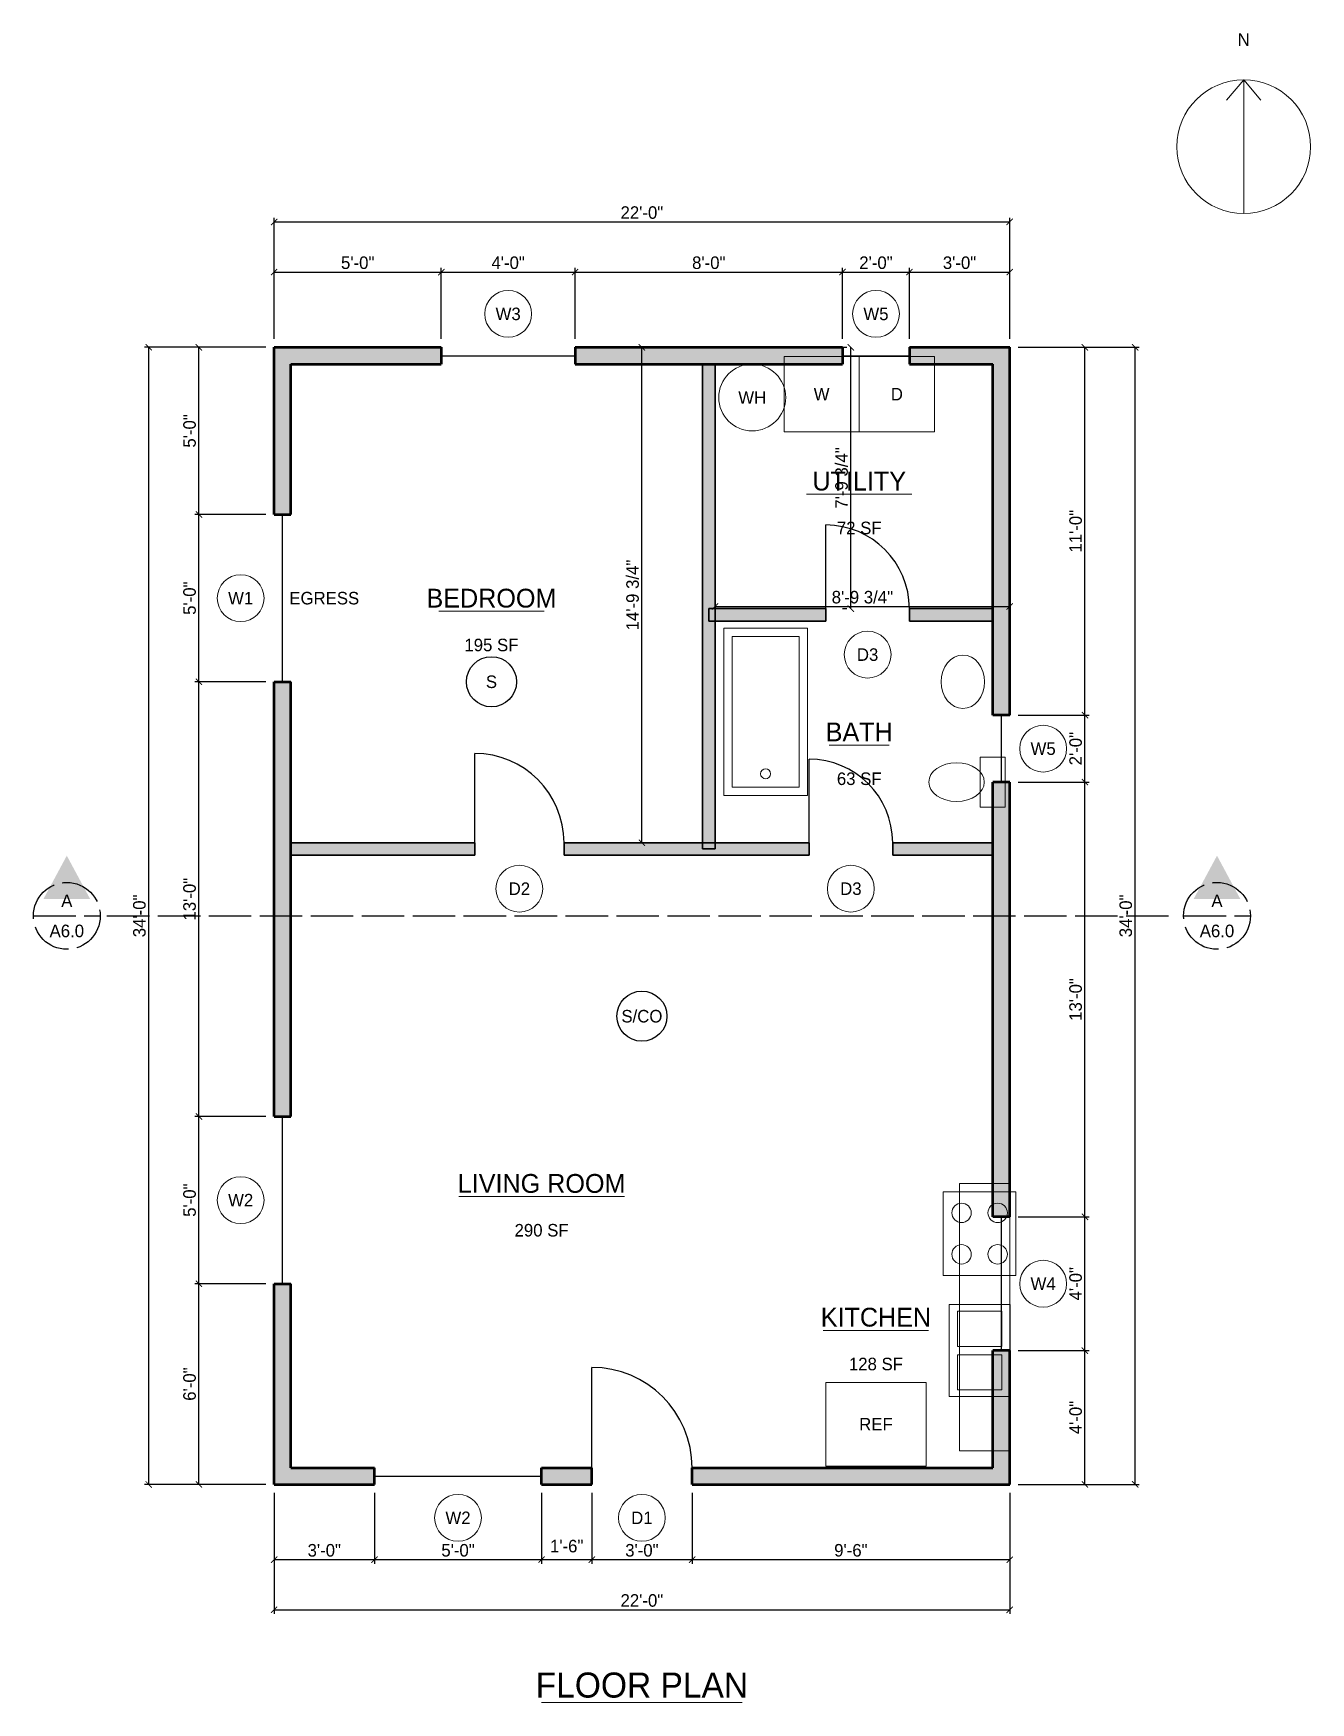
# Model space of a CAD drawing. Header units: metres. Extents: x -7.2 to 31, y -6.5 to 43.4.
import ezdxf
from ezdxf.enums import TextEntityAlignment as Align

# ---------------------------------------------------------------- set-up
doc = ezdxf.new("R2010")
doc.units = ezdxf.units.M
doc.linetypes.add('DASHED', pattern=[1.524, 1.27, -0.254])
for name, color, linetype, lineweight in [('A-ANNO-DIMS', 3, 'Continuous', 13), ('A-ANNO-SECT', 6, 'DASHED', 25), ('A-ANNO-TEXT', 7, 'Continuous', 18), ('A-DOOR', 4, 'Continuous', 25), ('A-FIRE', 1, 'Continuous', 25), ('A-FIXT', 8, 'Continuous', 18), ('A-GLAZ', 4, 'Continuous', 25), ('A-WALL', 7, 'Continuous', 50), ('A-WALL-INTR', 7, 'Continuous', 35)]:
    doc.layers.add(name, color=color, linetype=linetype, lineweight=lineweight)
doc.dimstyles.new('CODEFRAME', dxfattribs={"dimtxt": 0.375, "dimasz": 0.1875, "dimexe": 0.125, "dimexo": 0.25, "dimgap": 0.09, "dimtad": 1, "dimdec": 1, "dimblk": 'ARCHTICK', "dimcen": 2.5, "dimazin": 3, "dimtfac": 1, "dimtmove": 0, "dimatfit": 3})

# ---------------------------------------------------------------- blocks, each defined once
blk = doc.blocks.new('_ARCHTICK')
at = {"color": 0, "linetype": 'BYBLOCK', "const_width": 0.15}
blk.add_lwpolyline([(-0.5, -0.5), (0.5, 0.5)], dxfattribs=at)

msp = doc.modelspace()

# ---------------------------------------------------------------- hatches: boundary and pattern name
at = {"layer": 'A-WALL'}
for points in [[(0, 34), (5, 34), (5, 33.5), (0, 33.5)], [(9, 34), (17, 34), (17, 33.5), (9, 33.5)], [(19, 34), (22, 34), (22, 33.5), (19, 33.5)], [(0, 29), (0, 33.5), (0.5, 33.5), (0.5, 29)], [(22, 23), (22, 33.5), (21.5, 33.5), (21.5, 23)], [(0, 11), (0, 24), (0.5, 24), (0.5, 11)], [(22, 8), (22, 21), (21.5, 21), (21.5, 8)], [(0, 0.5), (0, 6), (0.5, 6), (0.5, 0.5)], [(22, 0.5), (22, 4), (21.5, 4), (21.5, 0.5)], [(0, 0), (3, 0), (3, 0.5), (0, 0.5)], [(8, 0), (9.5, 0), (9.5, 0.5), (8, 0.5)], [(12.5, 0), (22, 0), (22, 0.5), (12.5, 0.5)]]:
    msp.add_hatch(color=7, dxfattribs=at).paths.add_polyline_path(points)
at = {"layer": 'A-WALL-INTR'}
for points in [[(12.8125, 19), (12.8125, 33.5), (13.1875, 33.5), (13.1875, 19)], [(13, 25.8125), (16.5, 25.8125), (16.5, 26.1875), (13, 26.1875)], [(19, 25.8125), (21.5, 25.8125), (21.5, 26.1875), (19, 26.1875)], [(0.5, 18.8125), (6, 18.8125), (6, 19.1875), (0.5, 19.1875)], [(8.67, 18.8125), (16, 18.8125), (16, 19.1875), (8.67, 19.1875)], [(18.5, 18.8125), (21.5, 18.8125), (21.5, 19.1875), (18.5, 19.1875)]]:
    msp.add_hatch(color=7, dxfattribs=at).paths.add_polyline_path(points)

# ---------------------------------------------------------------- linework, layer by layer
at = {"layer": 'A-ANNO-SECT'}
for p, q in [((-7.2, 17), (-5.2, 17)), ((-5, 17), (27, 17)), ((27.2, 17), (29.2, 17))]:
    msp.add_line(p, q, dxfattribs=at)
for centre in [(-6.2, 17), (28.2, 17)]:
    msp.add_circle(centre, 1, dxfattribs=at)
for points in [[(-6.9, 17.5), (-5.5, 17.5), (-6.2, 18.8)], [(27.5, 17.5), (28.9, 17.5), (28.2, 18.8)]]:
    msp.add_solid(points, dxfattribs=at)
at = {"layer": 'A-ANNO-TEXT'}
for p, q in [((29, 42), (28.4858, 41.3872)), ((29, 38), (29, 42)), ((29, 42), (29.5142, 41.3872)), ((15.925, 29.6062), (19.075, 29.6062)), ((4.925, 26.1062), (8.075, 26.1062)), ((16.6, 22.1062), (18.4, 22.1062)), ((5.525, 8.6062), (10.475, 8.6062)), ((16.425, 4.6063), (19.575, 4.6063)), ((8, -6.525), (14, -6.525))]:
    msp.add_line(p, q, dxfattribs=at)
for centre, radius in [((29, 40), 2), ((7, 35), 0.7), ((18, 35), 0.7), ((-1, 26.5), 0.7), ((17.75, 24.8125), 0.7), ((23, 22), 0.7), ((7.335, 17.8125), 0.7), ((17.25, 17.8125), 0.7), ((-1, 8.5), 0.7), ((23, 6), 0.7), ((5.5, -1), 0.7), ((11, -1), 0.7)]:
    msp.add_circle(centre, radius, dxfattribs=at)
at = {"layer": 'A-DOOR'}
for p, q in [((16.5, 26.1875), (16.5, 28.6875)), ((6, 19.1875), (6, 21.8575)), ((16, 19.1875), (16, 21.6875)), ((9.5, 0.5), (9.5, 3.5))]:
    msp.add_line(p, q, dxfattribs=at)
for centre, radius in [((16.5, 26.1875), 2.5), ((6, 19.1875), 2.67), ((16, 19.1875), 2.5), ((9.5, 0.5), 3)]:
    msp.add_arc(centre, radius, 0, 90, dxfattribs=at)
at = {"layer": 'A-FIRE'}
for centre in [(6.5, 24), (11, 14)]:
    msp.add_circle(centre, 0.75, dxfattribs=at)
at = {"layer": 'A-FIXT'}
for points in [[(15.25, 31.475), (17.5, 31.475), (17.5, 33.725), (15.25, 33.725)], [(17.5, 31.475), (19.75, 31.475), (19.75, 33.725), (17.5, 33.725)], [(15.95, 20.6), (15.95, 25.6), (13.45, 25.6), (13.45, 20.6)], [(15.7, 20.85), (15.7, 25.35), (13.7, 25.35), (13.7, 20.85)], [(21.115, 21.75), (21.115, 20.25), (21.865, 20.25), (21.865, 21.75)], [(22, 1), (22, 9), (20.5, 9), (20.5, 1)], [(20.015, 8.75), (20.015, 6.25), (22.185, 6.25), (22.185, 8.75)], [(20.185, 5.375), (20.185, 2.625), (22.015, 2.625), (22.015, 5.375)], [(20.435, 5.175), (20.435, 4.125), (21.765, 4.125), (21.765, 5.175)], [(20.435, 3.875), (20.435, 2.825), (21.765, 2.825), (21.765, 3.875)], [(16.5, 0.55), (19.5, 0.55), (19.5, 3.05), (16.5, 3.05)]]:
    msp.add_lwpolyline(points, close=True, dxfattribs=at)
for centre, radius in [((14.3, 32.5), 1), ((14.7, 21.25), 0.15), ((20.56, 8.12), 0.29), ((21.64, 8.12), 0.29), ((20.56, 6.88), 0.29), ((21.64, 6.88), 0.29)]:
    msp.add_circle(centre, radius, dxfattribs=at)
for centre, major_axis, ratio in [((20.6, 24), (0, -0.8), 0.8125), ((20.41, 21), (0.83, 0), 0.6987952)]:
    msp.add_ellipse(centre, major_axis=major_axis, ratio=ratio, dxfattribs=at)
at = {"layer": 'A-GLAZ'}
for p, q in [((5, 33.75), (9, 33.75)), ((17, 33.75), (19, 33.75)), ((0.25, 24), (0.25, 29)), ((21.75, 21), (21.75, 23)), ((0.25, 6), (0.25, 11)), ((21.75, 4), (21.75, 8)), ((3, 0.25), (8, 0.25))]:
    msp.add_line(p, q, dxfattribs=at)
at = {"layer": 'A-WALL'}
for p, q in [((0, 34), (5, 34)), ((0, 29), (0, 34)), ((5, 34), (5, 33.5)), ((9, 34), (17, 34)), ((9, 34), (9, 33.5)), ((17, 34), (17, 33.5)), ((19, 34), (22, 34)), ((19, 34), (19, 33.5)), ((22, 23), (22, 34)), ((0.5, 33.5), (5, 33.5)), ((0.5, 29), (0.5, 33.5)), ((9, 33.5), (17, 33.5)), ((19, 33.5), (21.5, 33.5)), ((21.5, 23), (21.5, 33.5)), ((0, 29), (0.5, 29)), ((0, 11), (0, 24)), ((0, 24), (0.5, 24)), ((0.5, 11), (0.5, 24)), ((22, 23), (21.5, 23)), ((21.5, 8), (21.5, 21)), ((22, 21), (21.5, 21)), ((22, 8), (22, 21)), ((0, 11), (0.5, 11)), ((22, 8), (21.5, 8)), ((0, 0), (0, 6)), ((0, 6), (0.5, 6)), ((0.5, 0.5), (0.5, 6)), ((21.5, 0.5), (21.5, 4)), ((22, 4), (21.5, 4)), ((22, 0), (22, 4)), ((0.5, 0.5), (3, 0.5)), ((3, 0), (3, 0.5)), ((8, 0.5), (9.5, 0.5)), ((8, 0), (8, 0.5)), ((9.5, 0), (9.5, 0.5)), ((12.5, 0.5), (21.5, 0.5)), ((12.5, 0), (12.5, 0.5)), ((0, 0), (3, 0)), ((8, 0), (9.5, 0)), ((12.5, 0), (22, 0))]:
    msp.add_line(p, q, dxfattribs=at)
at = {"layer": 'A-WALL-INTR'}
for p, q in [((12.8125, 19), (12.8125, 33.5)), ((13.1875, 19), (13.1875, 33.5)), ((13, 26.1875), (16.5, 26.1875)), ((13, 25.8125), (13, 26.1875)), ((16.5, 25.8125), (16.5, 26.1875)), ((19, 26.1875), (21.5, 26.1875)), ((19, 25.8125), (19, 26.1875)), ((13, 25.8125), (16.5, 25.8125)), ((19, 25.8125), (21.5, 25.8125)), ((0.5, 19.1875), (6, 19.1875)), ((6, 18.8125), (6, 19.1875)), ((8.67, 19.1875), (16, 19.1875)), ((8.67, 18.8125), (8.67, 19.1875)), ((12.8125, 19), (13.1875, 19)), ((16, 18.8125), (16, 19.1875)), ((18.5, 19.1875), (21.5, 19.1875)), ((18.5, 18.8125), (18.5, 19.1875)), ((0.5, 18.8125), (6, 18.8125)), ((8.67, 18.8125), (16, 18.8125)), ((18.5, 18.8125), (21.5, 18.8125))]:
    msp.add_line(p, q, dxfattribs=at)

# ---------------------------------------------------------------- texts
at = {"layer": 'A-ANNO-SECT'}
for s, p in [('A', (-6.2, 17.45)), ('A', (28.2, 17.45)), ('A6.0', (-6.2, 16.55)), ('A6.0', (28.2, 16.55))]:
    msp.add_text(s, height=0.375, dxfattribs=at).set_placement(p, align=Align.MIDDLE_CENTER)
at = {"layer": 'A-ANNO-TEXT'}
for s, height, p in [('N', 0.375, (29, 43.2)), ('W3', 0.375, (7, 35)), ('W5', 0.375, (18, 35)), ('UTILITY', 0.5625, (17.5, 30)), ('72 SF', 0.375, (17.5, 28.6)), ('W1', 0.375, (-1, 26.5)), ('EGRESS', 0.375, (1.5, 26.5)), ('BEDROOM', 0.5625, (6.5, 26.5)), ('195 SF', 0.375, (6.5, 25.1)), ('D3', 0.375, (17.75, 24.8125)), ('BATH', 0.5625, (17.5, 22.5)), ('W5', 0.375, (23, 22)), ('63 SF', 0.375, (17.5, 21.1)), ('D2', 0.375, (7.335, 17.8125)), ('D3', 0.375, (17.25, 17.8125)), ('LIVING ROOM', 0.5625, (8, 9)), ('W2', 0.375, (-1, 8.5)), ('290 SF', 0.375, (8, 7.6)), ('W4', 0.375, (23, 6)), ('KITCHEN', 0.5625, (18, 5)), ('128 SF', 0.375, (18, 3.6)), ('W2', 0.375, (5.5, -1)), ('D1', 0.375, (11, -1)), ('FLOOR PLAN', 0.75, (11, -6))]:
    msp.add_text(s, height=height, dxfattribs=at).set_placement(p, align=Align.MIDDLE_CENTER)
at = {"layer": 'A-FIRE'}
for s, p in [('S', (6.5, 24)), ('S/CO', (11, 14))]:
    msp.add_text(s, height=0.375, dxfattribs=at).set_placement(p, align=Align.MIDDLE_CENTER)
at = {"layer": 'A-FIXT'}
for s, p in [('WH', (14.3, 32.5)), ('W', (16.375, 32.6)), ('D', (18.625, 32.6)), ('REF', (18, 1.8))]:
    msp.add_text(s, height=0.375, dxfattribs=at).set_placement(p, align=Align.MIDDLE_CENTER)

# ---------------------------------------------------------------- dimensions: what is measured, and where the dimension line sits
at = {"layer": 'A-ANNO-DIMS'}
for base, p1, p2, text in [((0, 37.75), (0, 34), (22, 34), '22\'-0"'), ((0, 36.25), (0, 34), (5, 34), '5\'-0"'), ((5, 36.25), (5, 34), (9, 34), '4\'-0"'), ((9, 36.25), (9, 34), (17, 34), '8\'-0"'), ((17, 36.25), (17, 34), (19, 34), '2\'-0"'), ((19, 36.25), (19, 34), (22, 34), '3\'-0"'), ((13.1875, 26.25), (13.1875, 26.25), (22, 26.25), '8\'-9 3/4"'), ((0, -2.25), (0, 0), (3, 0), '3\'-0"'), ((0, -3.75), (0, 0), (22, 0), '22\'-0"'), ((3, -2.25), (3, 0), (8, 0), '5\'-0"'), ((8, -2.25), (8, 0), (9.5, 0), '1\'-6"'), ((9.5, -2.25), (9.5, 0), (12.5, 0), '3\'-0"'), ((12.5, -2.25), (12.5, 0), (22, 0), '9\'-6"')]:
    msp.add_linear_dim(base=base, p1=p1, p2=p2, text=text, dimstyle='CODEFRAME', dxfattribs=at).render()
for base, p1, p2, text in [((-3.75, 0), (0, 0), (0, 34), '34\'-0"'), ((-2.25, 29), (0, 29), (0, 34), '5\'-0"'), ((11, 19.1875), (11, 19.1875), (11, 34), '14\'-9 3/4"'), ((17.25, 26.1875), (17.25, 26.1875), (17.25, 34), '7\'-9 3/4"'), ((24.25, 23), (22, 23), (22, 34), '11\'-0"'), ((25.75, 0), (22, 0), (22, 34), '34\'-0"'), ((-2.25, 24), (0, 24), (0, 29), '5\'-0"'), ((-2.25, 11), (0, 11), (0, 24), '13\'-0"'), ((24.25, 21), (22, 21), (22, 23), '2\'-0"'), ((24.25, 8), (22, 8), (22, 21), '13\'-0"'), ((-2.25, 6), (0, 6), (0, 11), '5\'-0"'), ((24.25, 4), (22, 4), (22, 8), '4\'-0"'), ((-2.25, 0), (0, 0), (0, 6), '6\'-0"'), ((24.25, 0), (22, 0), (22, 4), '4\'-0"')]:
    msp.add_linear_dim(base=base, p1=p1, p2=p2, angle=90, text=text, dimstyle='CODEFRAME', dxfattribs=at).render()

doc.saveas('drawing.dxf')
